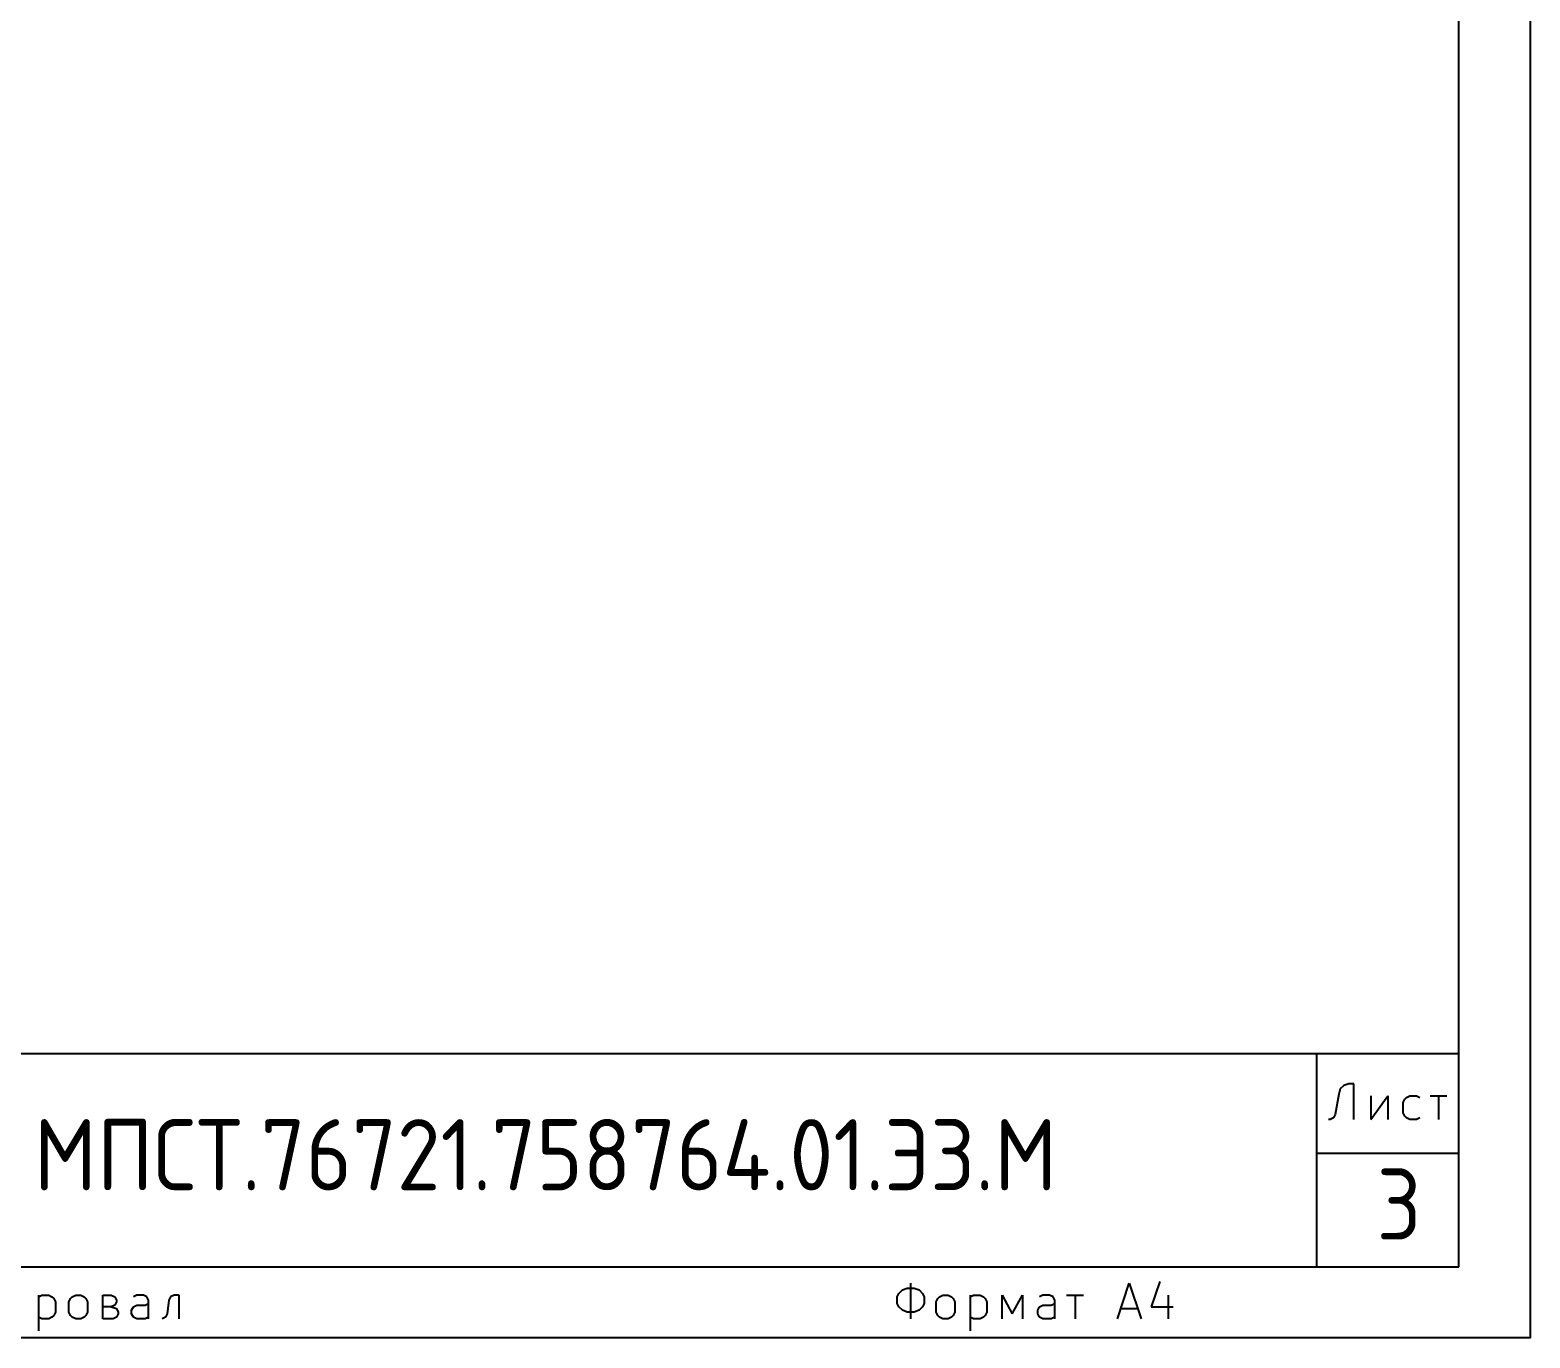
# Model space of a CAD drawing. Extents: x -8 to 289, y -13 to 197.
# Drawn here: x 183.9 to 289.3, y -13.1 to 78.8 of the extents above; entities that cross this region are included whole.
import ezdxf

# ---------------------------------------------------------------- set-up
doc = ezdxf.new("R2010")
doc.units = 0
doc.header["$MEASUREMENT"] = 0
doc.layers.get('0').update_dxf_attribs({"linetype": 'CONTINUOUS'})
doc.layers.add('BLACK', color=7, linetype='CONTINUOUS')
doc.styles.add('СПДС', font='isocpeur.ttf', dxfattribs={"width": 0.9})

msp = doc.modelspace()

# ---------------------------------------------------------------- linework, layer by layer
at = {"linetype": 'Continuous'}
msp.add_lwpolyline([(-7.68, 196.94), (289.32, 196.94), (289.32, -13.06), (-7.68, -13.06)], close=True, dxfattribs=at)
at = {"layer": 'BLACK', "linetype": 'Continuous'}
for p, q in [((284.32, -8.07), (284.32, 191.94)), ((99.32, 6.93), (284.32, 6.93)), ((274.32, 6.93), (274.32, -8.07)), ((275.98, 4.43), (275.87, 4.07)), ((276.22, 4.67), (275.98, 4.43)), ((276.58, 4.79), (276.22, 4.67)), ((276.94, 4.79), (276.58, 4.79)), ((276.94, 2.29), (276.94, 4.79)), ((275.87, 4.07), (275.63, 2.64)), ((278.13, 3.95), (278.13, 2.29)), ((278.13, 2.29), (279.32, 3.95)), ((279.32, 3.95), (279.32, 2.29)), ((280.39, 3.48), (280.51, 3.71)), ((280.39, 2.76), (280.39, 3.48)), ((280.51, 3.71), (280.63, 3.83)), ((280.63, 3.83), (280.86, 3.95)), ((280.86, 3.95), (281.34, 3.95)), ((281.34, 3.95), (281.58, 3.83)), ((282.29, 3.95), (283.48, 3.95)), ((282.89, 3.95), (282.89, 2.29)), ((275.27, 2.29), (275.15, 2.29)), ((275.51, 2.4), (275.27, 2.29)), ((275.63, 2.64), (275.51, 2.4)), ((280.51, 2.52), (280.39, 2.76)), ((280.63, 2.4), (280.51, 2.52)), ((280.86, 2.29), (280.63, 2.4)), ((281.34, 2.29), (280.86, 2.29)), ((281.58, 2.4), (281.34, 2.29)), ((274.32, -0.07), (284.32, -0.07)), ((12.31, -8.07), (284.32, -8.07)), ((245.79, -11.71), (245.79, -9.21)), ((260.32, -11.71), (261.15, -9.21)), ((261.15, -9.21), (261.98, -11.71)), ((263.29, -9.1), (262.7, -10.88)), ((184.48, -10.05), (184.48, -12.55)), ((184.48, -10.17), (184.72, -10.05)), ((184.72, -10.05), (185.2, -10.05)), ((185.2, -10.05), (185.43, -10.17)), ((185.43, -10.17), (185.55, -10.29)), ((185.55, -10.29), (185.67, -10.52)), ((185.67, -10.52), (185.67, -11.24)), ((186.62, -10.52), (186.74, -10.29)), ((186.62, -11.24), (186.62, -10.52)), ((186.74, -10.29), (186.86, -10.17)), ((186.86, -10.17), (187.1, -10.05)), ((187.1, -10.05), (187.46, -10.05)), ((187.46, -10.05), (187.7, -10.17)), ((187.7, -10.17), (187.81, -10.29)), ((187.81, -10.29), (187.93, -10.52)), ((187.93, -10.52), (187.93, -11.24)), ((189.01, -11.71), (189.01, -10.05)), ((189.01, -10.05), (189.6, -10.05)), ((189.6, -10.05), (189.84, -10.17)), ((189.84, -10.17), (189.96, -10.41)), ((189.96, -10.52), (189.84, -10.76)), ((189.96, -10.41), (189.96, -10.52)), ((191.39, -10.05), (191.15, -10.17)), ((191.86, -10.05), (191.39, -10.05)), ((192.1, -10.17), (191.86, -10.05)), ((192.22, -10.41), (192.1, -10.17)), ((192.22, -11.71), (192.22, -10.41)), ((193.65, -10.41), (193.53, -11.36)), ((193.77, -10.17), (193.65, -10.41)), ((194.01, -10.05), (193.77, -10.17)), ((194.36, -10.05), (194.01, -10.05)), ((194.36, -11.71), (194.36, -10.05)), ((244.84, -10.17), (244.96, -9.93)), ((244.84, -10.64), (244.84, -10.17)), ((244.96, -9.93), (245.2, -9.69)), ((245.2, -9.69), (245.55, -9.57)), ((245.55, -9.57), (246.03, -9.57)), ((246.03, -9.57), (246.39, -9.69)), ((246.39, -9.69), (246.62, -9.93)), ((246.62, -9.93), (246.74, -10.17)), ((246.74, -10.17), (246.74, -10.64)), ((247.58, -10.52), (247.7, -10.29)), ((247.58, -11.24), (247.58, -10.52)), ((247.7, -10.29), (247.81, -10.17)), ((247.81, -10.17), (248.05, -10.05)), ((248.05, -10.05), (248.41, -10.05)), ((248.41, -10.05), (248.65, -10.17)), ((248.65, -10.17), (248.77, -10.29)), ((248.77, -10.29), (248.89, -10.52)), ((248.89, -10.52), (248.89, -11.24)), ((249.96, -10.05), (249.96, -12.55)), ((249.96, -10.17), (250.2, -10.05)), ((250.2, -10.05), (250.67, -10.05)), ((250.67, -10.05), (250.91, -10.17)), ((250.91, -10.17), (251.03, -10.29)), ((251.03, -10.29), (251.15, -10.52)), ((251.15, -10.52), (251.15, -11.24)), ((252.22, -11.71), (252.22, -10.05)), ((252.22, -10.05), (252.93, -11.36)), ((252.93, -11.36), (253.65, -10.05)), ((253.65, -10.05), (253.65, -11.71)), ((255.08, -10.05), (254.84, -10.17)), ((255.55, -10.05), (255.08, -10.05)), ((255.79, -10.17), (255.55, -10.05)), ((255.91, -10.41), (255.79, -10.17)), ((255.91, -11.71), (255.91, -10.41)), ((256.74, -10.05), (257.93, -10.05)), ((257.34, -10.05), (257.34, -11.71)), ((263.89, -10.05), (263.89, -11.71)), ((184.72, -11.71), (184.48, -11.6)), ((185.43, -11.6), (185.2, -11.71)), ((185.55, -11.48), (185.43, -11.6)), ((185.67, -11.24), (185.55, -11.48)), ((186.74, -11.48), (186.62, -11.24)), ((186.86, -11.6), (186.74, -11.48)), ((187.1, -11.71), (186.86, -11.6)), ((187.7, -11.6), (187.46, -11.71)), ((187.81, -11.48), (187.7, -11.6)), ((187.93, -11.24), (187.81, -11.48)), ((189.6, -10.88), (189.01, -10.88)), ((189.84, -10.76), (189.6, -10.88)), ((189.6, -10.88), (189.96, -11)), ((189.96, -11.6), (189.72, -11.71)), ((189.96, -11), (190.08, -11.24)), ((190.08, -11.36), (189.96, -11.6)), ((190.08, -11.24), (190.08, -11.36)), ((191.03, -11.12), (191.15, -10.88)), ((191.03, -11.36), (191.03, -11.12)), ((191.15, -11.6), (191.03, -11.36)), ((191.15, -10.88), (191.39, -10.76)), ((191.39, -11.71), (191.15, -11.6)), ((191.39, -10.76), (191.98, -10.76)), ((191.98, -10.76), (192.22, -10.64)), ((192.22, -11.6), (191.98, -11.71)), ((193.41, -11.6), (193.17, -11.71)), ((193.53, -11.36), (193.41, -11.6)), ((244.96, -10.88), (244.84, -10.64)), ((245.2, -11.12), (244.96, -10.88)), ((245.55, -11.24), (245.2, -11.12)), ((246.03, -11.24), (245.55, -11.24)), ((246.39, -11.12), (246.03, -11.24)), ((246.62, -10.88), (246.39, -11.12)), ((246.74, -10.64), (246.62, -10.88)), ((247.7, -11.48), (247.58, -11.24)), ((247.81, -11.6), (247.7, -11.48)), ((248.05, -11.71), (247.81, -11.6)), ((248.65, -11.6), (248.41, -11.71)), ((248.77, -11.48), (248.65, -11.6)), ((248.89, -11.24), (248.77, -11.48)), ((250.2, -11.71), (249.96, -11.6)), ((250.91, -11.6), (250.67, -11.71)), ((251.03, -11.48), (250.91, -11.6)), ((251.15, -11.24), (251.03, -11.48)), ((254.72, -11.12), (254.84, -10.88)), ((254.72, -11.36), (254.72, -11.12)), ((254.84, -11.6), (254.72, -11.36)), ((254.84, -10.88), (255.08, -10.76)), ((255.08, -11.71), (254.84, -11.6)), ((255.08, -10.76), (255.67, -10.76)), ((255.67, -10.76), (255.91, -10.64)), ((255.91, -11.6), (255.67, -11.71)), ((260.55, -11), (261.74, -11)), ((262.7, -10.88), (264.24, -10.88)), ((185.2, -11.71), (184.72, -11.71)), ((187.46, -11.71), (187.1, -11.71)), ((189.72, -11.71), (189.01, -11.71)), ((191.98, -11.71), (191.39, -11.71)), ((248.41, -11.71), (248.05, -11.71)), ((250.67, -11.71), (250.2, -11.71)), ((255.67, -11.71), (255.08, -11.71))]:
    msp.add_line(p, q, dxfattribs=at)

# ---------------------------------------------------------------- texts
at = {"insert": (194.18, 2.31), "char_height": 5, "width": 51.8745, "attachment_point": 1, "style": 'СПДС'}
msp.add_mtext('\\pxqc;МПСТ.76721.758764.01.Э3.М', dxfattribs=at)
at = {"insert": (278.53, -1.16), "char_height": 5, "attachment_point": 1, "style": 'СПДС'}
msp.add_mtext_dynamic_manual_height_columns('3', width=2.9304, gutter_width=1, heights=[0], dxfattribs=at)

doc.saveas('drawing.dxf')
